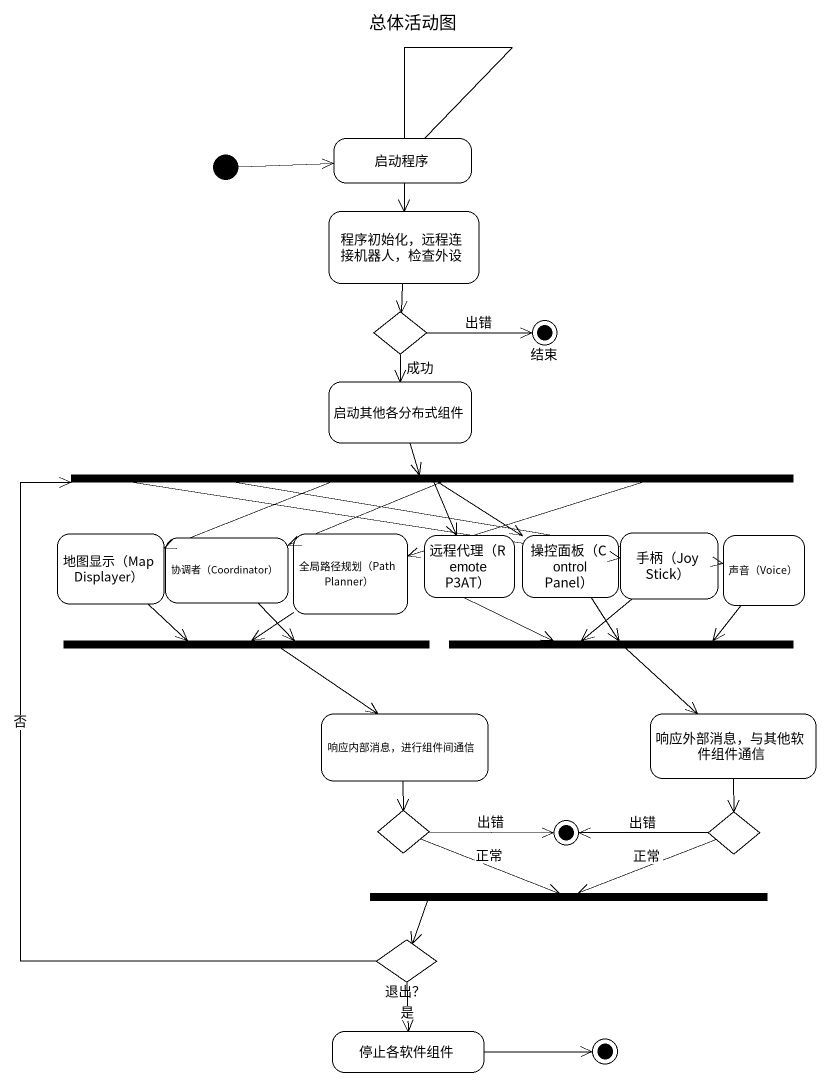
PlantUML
@startuml
title 总体活动图
hide empty description
state 启动程序
state "程序初始化，远程连接机器人，检查外设" as 程序初始化_远程连接机器人_检查外设
state choice1 <<choice>>
state 结束 <<end>>
state 启动其他各分布式组件
state fork1 <<fork>>
state "地图显示（Map Displayer）" as 地图显示_Map_Displayer
state "协调者（Coordinator）" as 协调者_Coordinator
state "全局路径规划（Path Planner）" as 全局路径规划_Path_Planner
state "远程代理（Remote P3AT）" as 远程代理_Remote_P3AT
state "操控面板（Control Panel）" as 操控面板_Control_Panel
state "手柄（Joy Stick）" as 手柄_Joy_Stick
state "声音（Voice）" as 声音_Voice
state fork2 <<join>>
state fork3 <<join>>
state "响应内部消息，进行组件间通信" as 响应内部消息_进行组件间通信
state "响应外部消息，与其他软件组件通信" as 响应外部消息_与其他软件组件通信
state choice2 <<choice>>
state final1 <<end>>
state choice3 <<choice>>
state fork4 <<join>>
state "退出？" as 退出 <<choice>>
state 停止各软件组件
state final2 <<end>>
[*] -right-> 启动程序
启动程序 --> 程序初始化_远程连接机器人_检查外设
程序初始化_远程连接机器人_检查外设 --> choice1
choice1 -right-> 结束 : 出错
choice1 --> 启动其他各分布式组件 : 成功
启动其他各分布式组件 --> fork1
fork1 -left-> 地图显示_Map_Displayer
fork1 -left-> 协调者_Coordinator
fork1 --> 全局路径规划_Path_Planner
fork1 --> 远程代理_Remote_P3AT
fork1 --> 操控面板_Control_Panel
fork1 -right-> 手柄_Joy_Stick
fork1 -right-> 声音_Voice
地图显示_Map_Displayer -right-> fork2
协调者_Coordinator --> fork2
全局路径规划_Path_Planner --> fork2
远程代理_Remote_P3AT -right-> fork3
操控面板_Control_Panel --> fork3
手柄_Joy_Stick --> fork3
声音_Voice -left-> fork3
fork2 --> 响应内部消息_进行组件间通信
fork3 --> 响应外部消息_与其他软件组件通信
响应内部消息_进行组件间通信 --> choice2
响应外部消息_与其他软件组件通信 --> choice3
choice2 -right-> final1 : 出错
choice2 -right-> fork4 : 正常
choice3 -left-> final1 : 出错
choice3 -left-> fork4 : 正常
fork4 -left-> 退出
退出 -up-> fork1 : 否
退出 --> 停止各软件组件 : 是
停止各软件组件 -right-> final2
@enduml
